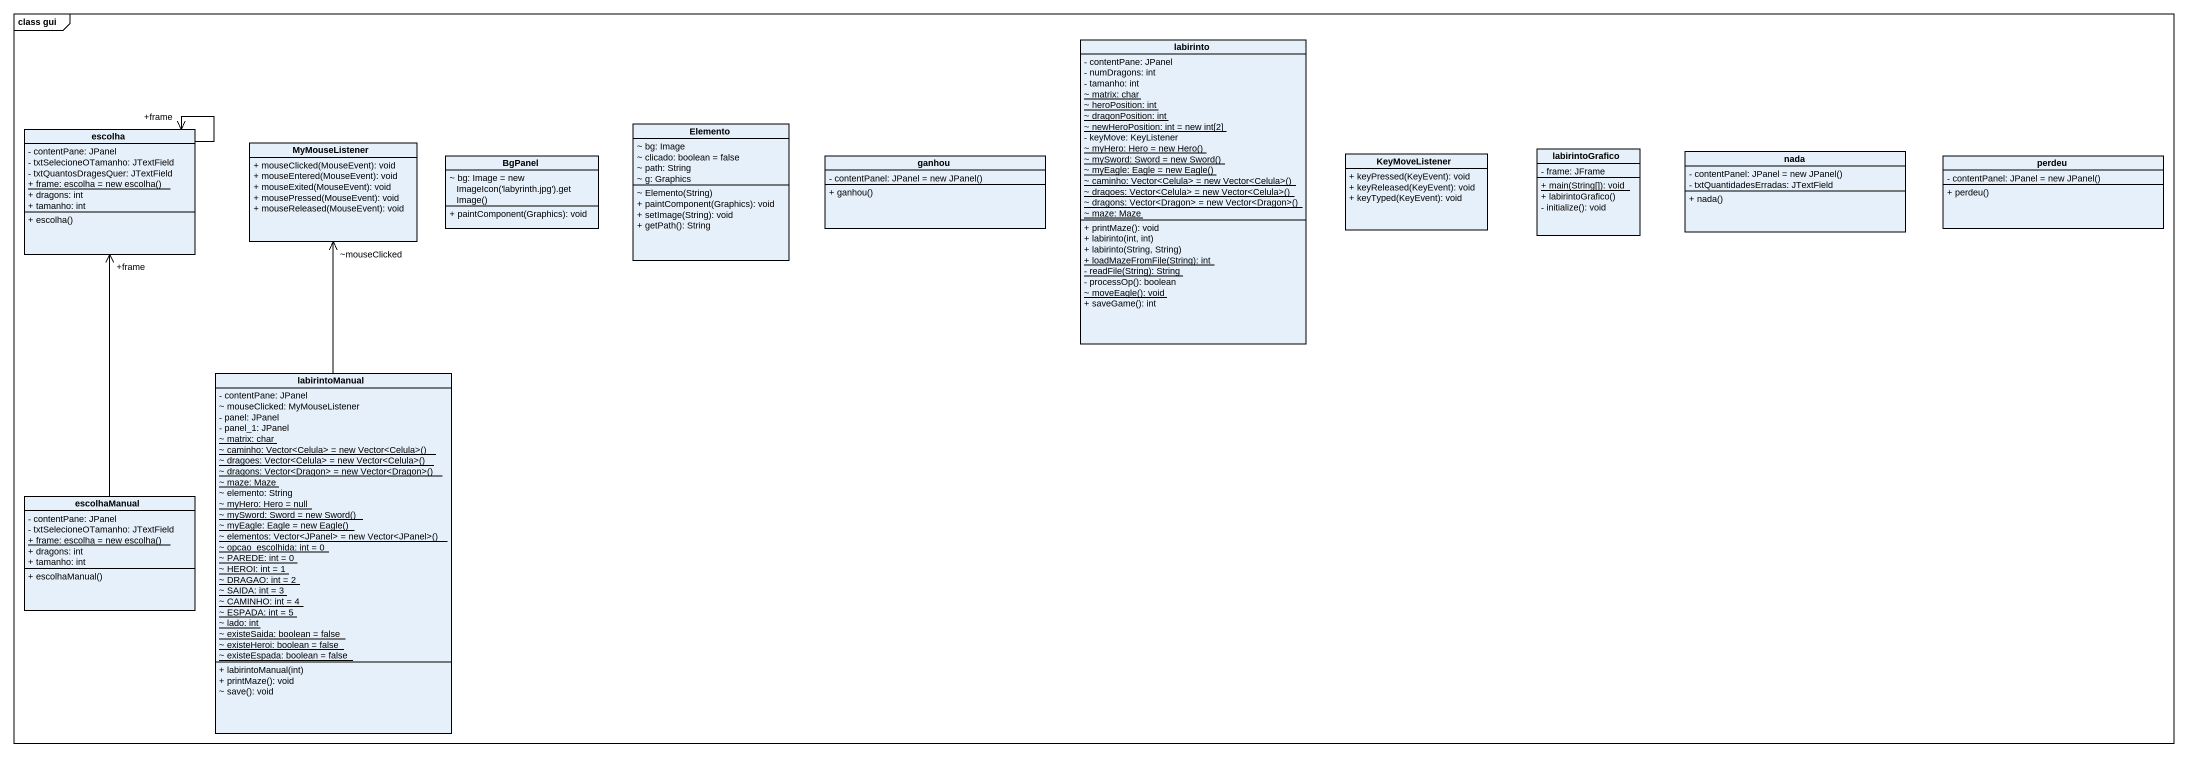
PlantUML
@startuml
mainframe class gui
hide circle
hide empty members
skinparam classAttributeIconSize 0
class labirinto {
  - contentPane: JPanel
  - numDragons: int
  - tamanho: int
  {static} ~ matrix: char
  {static} ~ heroPosition: int
  {static} ~ dragonPosition: int
  {static} ~ newHeroPosition: int = new int[2]
  - keyMove: KeyListener
  {static} {field} ~ myHero: Hero = new Hero()
  {static} {field} ~ mySword: Sword = new Sword()
  {static} {field} ~ myEagle: Eagle = new Eagle()
  {static} {field} ~ caminho: Vector<Celula> = new Vector<Celula>()
  {static} {field} ~ dragoes: Vector<Celula> = new Vector<Celula>()
  {static} {field} ~ dragons: Vector<Dragon> = new Vector<Dragon>()
  {static} ~ maze: Maze
  + printMaze(): void
  + labirinto(int, int)
  + labirinto(String, String)
  {static} + loadMazeFromFile(String): int
  {static} - readFile(String): String
  - processOp(): boolean
  {static} ~ moveEagle(): void
  + saveGame(): int
}
class escolha {
  - contentPane: JPanel
  - txtSelecioneOTamanho: JTextField
  - txtQuantosDragesQuer: JTextField
  {static} {field} + frame: escolha = new escolha()
  + dragons: int
  + tamanho: int
  + escolha()
}
class MyMouseListener {
  + mouseClicked(MouseEvent): void
  + mouseEntered(MouseEvent): void
  + mouseExited(MouseEvent): void
  + mousePressed(MouseEvent): void
  + mouseReleased(MouseEvent): void
}
class Elemento {
  ~ bg: Image
  ~ clicado: boolean = false
  ~ path: String
  ~ g: Graphics
  ~ Elemento(String)
  + paintComponent(Graphics): void
  + setImage(String): void
  + getPath(): String
}
class KeyMoveListener {
  + keyPressed(KeyEvent): void
  + keyReleased(KeyEvent): void
  + keyTyped(KeyEvent): void
}
class labirintoGrafico {
  - frame: JFrame
  {static} + main(String[]): void
  + labirintoGrafico()
  - initialize(): void
}
class nada {
  {field} - contentPanel: JPanel = new JPanel()
  - txtQuantidadesErradas: JTextField
  + nada()
}
class BgPanel {
  {field} ~ bg: Image = new ImageIcon('labyrinth.jpg').getImage()
  + paintComponent(Graphics): void
}
class ganhou {
  {field} - contentPanel: JPanel = new JPanel()
  + ganhou()
}
class perdeu {
  {field} - contentPanel: JPanel = new JPanel()
  + perdeu()
}
class labirintoManual {
  - contentPane: JPanel
  ~ mouseClicked: MyMouseListener
  - panel: JPanel
  - panel_1: JPanel
  {static} ~ matrix: char
  {static} {field} ~ caminho: Vector<Celula> = new Vector<Celula>()
  {static} {field} ~ dragoes: Vector<Celula> = new Vector<Celula>()
  {static} {field} ~ dragons: Vector<Dragon> = new Vector<Dragon>()
  {static} ~ maze: Maze
  ~ elemento: String
  {static} ~ myHero: Hero = null
  {static} {field} ~ mySword: Sword = new Sword()
  {static} {field} ~ myEagle: Eagle = new Eagle()
  {static} {field} ~ elementos: Vector<JPanel> = new Vector<JPanel>()
  {static} ~ opcao_escolhida: int = 0
  {static} ~ PAREDE: int = 0
  {static} ~ HEROI: int = 1
  {static} ~ DRAGAO: int = 2
  {static} ~ SAIDA: int = 3
  {static} ~ CAMINHO: int = 4
  {static} ~ ESPADA: int = 5
  {static} ~ lado: int
  {static} ~ existeSaida: boolean = false
  {static} ~ existeHeroi: boolean = false
  {static} ~ existeEspada: boolean = false
  + labirintoManual(int)
  + printMaze(): void
  ~ save(): void
}
class escolhaManual {
  - contentPane: JPanel
  - txtSelecioneOTamanho: JTextField
  {static} {field} + frame: escolha = new escolha()
  + dragons: int
  + tamanho: int
  + escolhaManual()
}
escolha --> "+frame" escolha
labirintoManual -up-> "~mouseClicked" MyMouseListener
escolhaManual -up-> "+frame" escolha
@enduml
